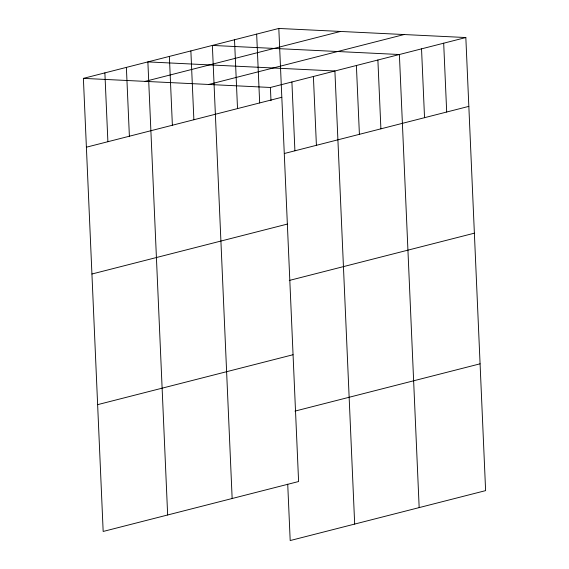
<?xml version="1.0" encoding="UTF-8"?>
<svg xmlns="http://www.w3.org/2000/svg" width="569" height="569" viewBox="0 0 569 569"><rect width="100%" height="100%" fill="white"/><g stroke="black" fill="none" stroke-linecap="round" stroke-linejoin="round"><path stroke-width="0.85" d="M278.81 28.45L298.597 481.53L103.167 531.46L83.387 78.373L278.81 28.45L465.833 37.54L485.613 490.627L290.19 540.55L287.729 484.191M145.102 81.374L340.525 31.451M208.688 84.468L404.118 34.538M83.387 78.373L270.403 87.47L465.833 37.54M86.388 147.2L281.819 97.278M284.592 153.438L468.835 106.367M91.929 274.009L287.352 224.079M289.265 280.46L474.375 233.176M97.633 404.651L293.056 354.729M294.97 411.11L480.08 363.819M443.685 43.201L446.686 112.029M421.537 48.856L424.538 117.683M419.168 507.598L399.388 54.517L212.365 45.428L232.152 498.508M377.887 60.008L380.896 128.836M356.393 65.499L359.402 134.327M354.679 524.077L334.899 70.99L147.876 61.9L167.656 514.981M313.398 76.481L316.407 145.308M291.904 81.972L294.906 150.799M270.403 87.47L270.986 100.706M256.662 34.112L259.67 102.932M234.513 39.766L237.522 108.594M190.871 50.918L193.873 119.746M169.37 56.409L172.379 125.237M126.382 67.391L129.383 136.219M104.881 72.882L107.89 141.709"/></g></svg>
